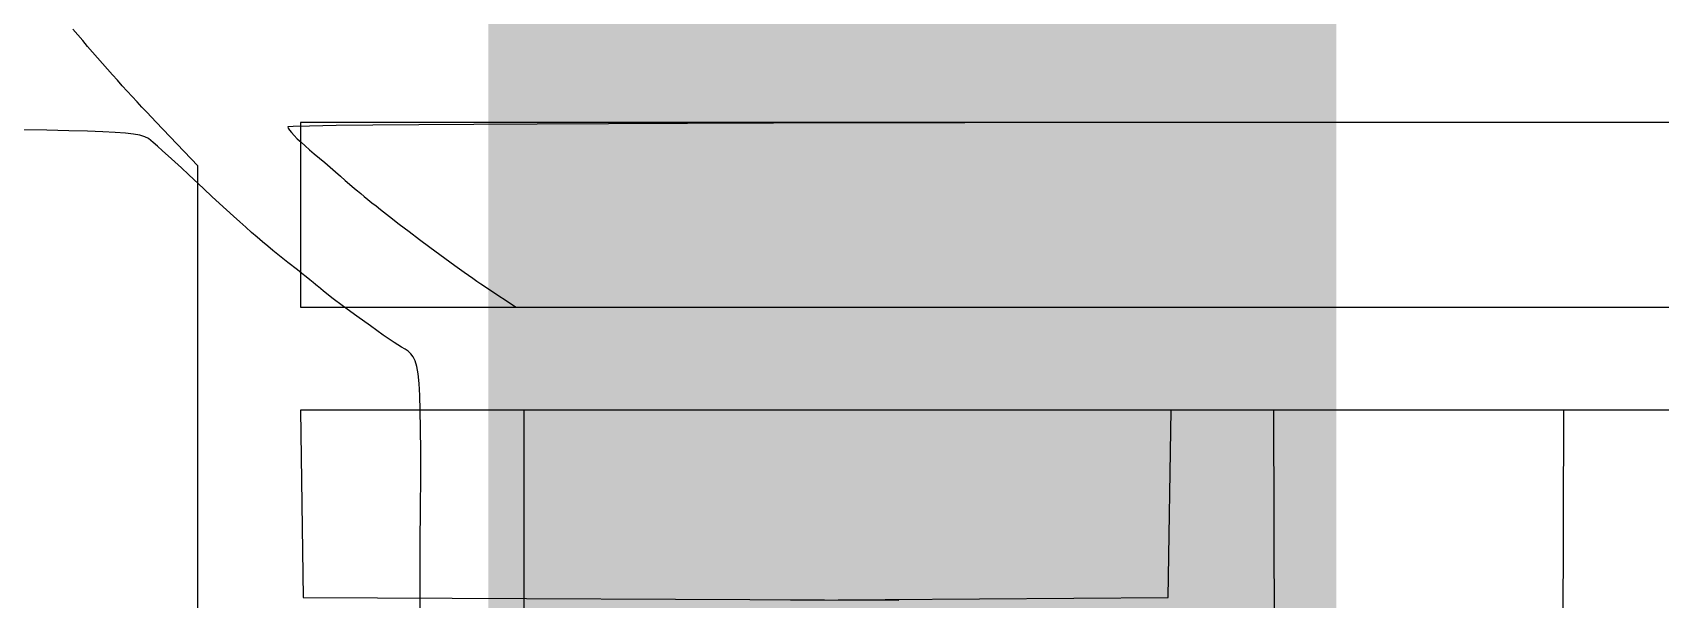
# Model space of a CAD drawing. Header units: inches. Extents: x -14 to 338, y 0 to 125.
# Drawn here: x 17.72 to 23.48, y 48.77 to 50.77 of the extents above; entities that cross this region are included whole.
import ezdxf

# ---------------------------------------------------------------- set-up
doc = ezdxf.new("R2010")
doc.units = ezdxf.units.IN
for name, color, linetype in [('Bottom Layer', 5, 'Continuous'), ('Bottom Overlay', 54, 'Continuous'), ('Top Overlay', 2, 'Continuous')]:
    doc.layers.add(name, color=color, linetype=linetype)

# ---------------------------------------------------------------- blocks, each defined once
blk = doc.blocks.new('IMPORTED_IMAGE_B_2')
at = {"layer": 'Bottom Overlay'}
for p, q in [((5.2519, -14.0965), (5.2347, -14.0761)), ((5.2693, -14.1169), (5.2519, -14.0965)), ((5.2866, -14.1372), (5.2693, -14.1169)), ((5.3041, -14.1574), (5.2866, -14.1372)), ((5.3216, -14.1776), (5.3041, -14.1574)), ((5.3391, -14.1976), (5.3216, -14.1776)), ((5.3567, -14.2176), (5.3391, -14.1976)), ((5.3742, -14.2373), (5.3567, -14.2176)), ((5.3917, -14.2569), (5.3742, -14.2373)), ((5.4092, -14.2764), (5.3917, -14.2569)), ((5.4266, -14.2956), (5.4092, -14.2764)), ((5.444, -14.3146), (5.4266, -14.2956)), ((5.4613, -14.3333), (5.444, -14.3146)), ((5.4785, -14.3518), (5.4613, -14.3333)), ((5.4955, -14.37), (5.4785, -14.3518)), ((5.5125, -14.3879), (5.4955, -14.37)), ((5.5292, -14.4055), (5.5125, -14.3879)), ((5.6766, -14.5593), (5.5292, -14.4055)), ((10.0181, -14.4062), (6.0399, -14.4062)), ((6.0399, -14.4062), (6.0399, -14.4062)), ((6.0399, -14.4062), (6.0399, -14.7332)), ((10.438, -14.4063), (10.0181, -14.4062)), ((10.0181, -14.4062), (10.0181, -14.4062)), ((10.8428, -14.4065), (10.438, -14.4063)), ((10.438, -14.4063), (10.438, -14.4063)), ((11.2307, -14.4069), (10.8428, -14.4065)), ((10.8428, -14.4065), (10.8428, -14.4065)), ((5.6766, -16.0359), (5.6766, -14.5593)), ((6.0399, -14.7332), (6.0399, -14.7332)), ((6.0399, -14.7332), (6.0399, -15.0602)), ((6.0399, -15.0602), (6.0399, -15.0602)), ((6.0399, -15.0602), (13.1885, -15.0602)), ((10.5088, -15.4235), (6.0391, -15.4235)), ((6.0391, -15.4235), (6.049, -16.0865)), ((10.4995, -19.1533), (10.5088, -15.4235)), ((5.6767, -16.1863), (5.6766, -16.0359)), ((6.049, -16.0865), (8.1562, -16.0956))]:
    blk.add_line(p, q, dxfattribs=at)
blk = doc.blocks.new('IMPORTED_IMAGE_B_3')
at = {"layer": 'Top Overlay'}
for p, q in [((5.1422, -14.434), (5.0426, -14.4325)), ((5.2205, -14.4356), (5.1422, -14.434)), ((5.2861, -14.4374), (5.2205, -14.4356)), ((5.3402, -14.4395), (5.2861, -14.4374)), ((5.3841, -14.4418), (5.3402, -14.4395)), ((5.4211, -14.4445), (5.3841, -14.4418)), ((5.4493, -14.4477), (5.4211, -14.4445)), ((5.4714, -14.4516), (5.4493, -14.4477)), ((5.4886, -14.4566), (5.4714, -14.4516)), ((6.0139, -14.4205), (5.9943, -14.4222)), ((5.9943, -14.4222), (5.9943, -14.4222)), ((5.9943, -14.4222), (5.9958, -14.4267)), ((5.9958, -14.4267), (5.9958, -14.4267)), ((5.9958, -14.4267), (6.0004, -14.4335)), ((6.0004, -14.4335), (6.0004, -14.4335)), ((6.0004, -14.4335), (6.0075, -14.4422)), ((6.0075, -14.4422), (6.0075, -14.4422)), ((6.0075, -14.4422), (6.017, -14.4524)), ((6.0718, -14.4189), (6.0139, -14.4205)), ((6.0139, -14.4205), (6.0139, -14.4205)), ((6.017, -14.4524), (6.017, -14.4524)), ((6.017, -14.4524), (6.0284, -14.464)), ((6.1663, -14.4173), (6.0718, -14.4189)), ((6.0718, -14.4189), (6.0718, -14.4189)), ((6.2957, -14.4158), (6.1663, -14.4173)), ((6.1663, -14.4173), (6.1663, -14.4173)), ((6.4584, -14.4144), (6.2957, -14.4158)), ((6.2957, -14.4158), (6.2957, -14.4158)), ((6.6527, -14.4131), (6.4584, -14.4144)), ((6.4584, -14.4144), (6.4584, -14.4144)), ((6.877, -14.4119), (6.6527, -14.4131)), ((6.6527, -14.4131), (6.6527, -14.4131)), ((7.1296, -14.4108), (6.877, -14.4119)), ((6.877, -14.4119), (6.877, -14.4119)), ((7.4089, -14.4098), (7.1296, -14.4108)), ((7.1296, -14.4108), (7.1296, -14.4108)), ((7.7132, -14.4089), (7.4089, -14.4098)), ((7.4089, -14.4098), (7.4089, -14.4098)), ((8.0409, -14.4081), (7.7132, -14.4089)), ((7.7132, -14.4089), (7.7132, -14.4089)), ((8.3904, -14.4074), (8.0409, -14.4081)), ((8.0409, -14.4081), (8.0409, -14.4081)), ((8.7599, -14.4069), (8.3904, -14.4074)), ((8.3904, -14.4074), (8.3904, -14.4074)), ((9.1478, -14.4065), (8.7599, -14.4069)), ((8.7599, -14.4069), (8.7599, -14.4069)), ((9.5526, -14.4063), (9.1478, -14.4065)), ((9.1478, -14.4065), (9.1478, -14.4065)), ((9.9725, -14.4062), (9.5526, -14.4063)), ((9.5526, -14.4063), (9.5526, -14.4063)), ((13.9507, -14.4062), (9.9725, -14.4062)), ((9.9725, -14.4062), (9.9725, -14.4062)), ((5.5019, -14.4634), (5.4886, -14.4566)), ((5.5185, -14.477), (5.5019, -14.4634)), ((5.5332, -14.49), (5.5185, -14.477)), ((5.5512, -14.5061), (5.5332, -14.49)), ((5.5718, -14.5248), (5.5512, -14.5061)), ((6.0284, -14.464), (6.0284, -14.464)), ((6.0284, -14.464), (6.0415, -14.4764)), ((6.0415, -14.4764), (6.0415, -14.4764)), ((6.0415, -14.4764), (6.056, -14.4894)), ((6.056, -14.4894), (6.056, -14.4894)), ((6.056, -14.4894), (6.0715, -14.5027)), ((6.0715, -14.5027), (6.0715, -14.5027)), ((6.0715, -14.5027), (6.0883, -14.5168)), ((5.5945, -14.5454), (5.5718, -14.5248)), ((5.6184, -14.5674), (5.5945, -14.5454)), ((5.643, -14.5902), (5.6184, -14.5674)), ((6.0883, -14.5168), (6.0883, -14.5168)), ((6.0883, -14.5168), (6.1065, -14.5322)), ((6.1065, -14.5322), (6.1065, -14.5322)), ((6.1065, -14.5322), (6.1255, -14.5484)), ((6.1255, -14.5484), (6.1255, -14.5484)), ((6.1255, -14.5484), (6.1447, -14.5649)), ((6.1447, -14.5649), (6.1447, -14.5649)), ((6.1447, -14.5649), (6.1635, -14.5812)), ((5.6978, -14.6414), (5.643, -14.5902)), ((6.1635, -14.5812), (6.1635, -14.5812)), ((6.1635, -14.5812), (6.1815, -14.5967)), ((6.1815, -14.5967), (6.1815, -14.5967)), ((6.1815, -14.5967), (6.1979, -14.6111)), ((6.1979, -14.6111), (6.1979, -14.6111)), ((6.1979, -14.6111), (6.2208, -14.6312)), ((5.7262, -14.6678), (5.6978, -14.6414)), ((5.753, -14.6925), (5.7262, -14.6678)), ((6.2208, -14.6312), (6.2208, -14.6312)), ((6.2208, -14.6312), (6.2304, -14.6394)), ((6.2304, -14.6394), (6.2304, -14.6394)), ((6.2304, -14.6394), (6.241, -14.6484)), ((6.241, -14.6484), (6.241, -14.6484)), ((6.241, -14.6484), (6.2526, -14.6579)), ((6.2526, -14.6579), (6.2526, -14.6579)), ((6.2526, -14.6579), (6.2651, -14.6681)), ((6.2651, -14.6681), (6.2651, -14.6681)), ((6.2651, -14.6681), (6.2784, -14.6789)), ((6.2784, -14.6789), (6.2784, -14.6789)), ((6.2784, -14.6789), (6.2924, -14.6901)), ((5.7782, -14.7157), (5.753, -14.6925)), ((5.8021, -14.7374), (5.7782, -14.7157)), ((5.8247, -14.7578), (5.8021, -14.7374)), ((6.2924, -14.6901), (6.2924, -14.6901)), ((6.2924, -14.6901), (6.3072, -14.7018)), ((6.3072, -14.7018), (6.3072, -14.7018)), ((6.3072, -14.7018), (6.3226, -14.7139)), ((6.3226, -14.7139), (6.3226, -14.7139)), ((6.3226, -14.7139), (6.355, -14.7392)), ((6.355, -14.7392), (6.355, -14.7392)), ((6.355, -14.7392), (6.3892, -14.7656)), ((5.8462, -14.777), (5.8247, -14.7578)), ((5.8668, -14.7952), (5.8462, -14.777)), ((5.8865, -14.8123), (5.8668, -14.7952)), ((6.3892, -14.7656), (6.3892, -14.7656)), ((6.3892, -14.7656), (6.4246, -14.7926)), ((6.4246, -14.7926), (6.4246, -14.7926)), ((6.4246, -14.7926), (6.4607, -14.8199)), ((5.9055, -14.8286), (5.8865, -14.8123)), ((5.924, -14.8442), (5.9055, -14.8286)), ((5.942, -14.8592), (5.924, -14.8442)), ((6.4607, -14.8199), (6.4607, -14.8199)), ((6.4607, -14.8199), (6.4971, -14.8471)), ((6.4971, -14.8471), (6.4971, -14.8471)), ((6.4971, -14.8471), (6.5331, -14.8737)), ((5.9597, -14.8737), (5.942, -14.8592)), ((5.9773, -14.8878), (5.9597, -14.8737)), ((5.9948, -14.9017), (5.9773, -14.8878)), ((6.029, -14.9282), (5.9948, -14.9017)), ((6.5331, -14.8737), (6.5331, -14.8737)), ((6.5331, -14.8737), (6.5683, -14.8995)), ((6.5683, -14.8995), (6.5683, -14.8995)), ((6.5683, -14.8995), (6.5854, -14.912)), ((6.5854, -14.912), (6.5854, -14.912)), ((6.5854, -14.912), (6.6022, -14.924)), ((6.0449, -14.9406), (6.029, -14.9282)), ((6.0596, -14.9522), (6.0449, -14.9406)), ((6.0728, -14.9627), (6.0596, -14.9522)), ((6.0842, -14.9719), (6.0728, -14.9627)), ((6.0933, -14.9794), (6.0842, -14.9719)), ((6.6022, -14.924), (6.6022, -14.924)), ((6.6022, -14.924), (6.6184, -14.9357)), ((6.6184, -14.9357), (6.6184, -14.9357)), ((6.6184, -14.9357), (6.6341, -14.9468)), ((6.6341, -14.9468), (6.6341, -14.9468)), ((6.6341, -14.9468), (6.6493, -14.9575)), ((6.6493, -14.9575), (6.6493, -14.9575)), ((6.6493, -14.9575), (6.6637, -14.9676)), ((6.6637, -14.9676), (6.6637, -14.9676)), ((6.6637, -14.9676), (6.6774, -14.9771)), ((6.0998, -14.9848), (6.0933, -14.9794)), ((6.1033, -14.9881), (6.0998, -14.9848)), ((6.1196, -15.0021), (6.1033, -14.9881)), ((6.1505, -15.0261), (6.1196, -15.0021)), ((6.1918, -15.057), (6.1505, -15.0261)), ((6.6774, -14.9771), (6.6774, -14.9771)), ((6.6774, -14.9771), (6.6904, -14.9859)), ((6.6904, -14.9859), (6.6904, -14.9859)), ((6.6904, -14.9859), (6.7025, -14.994)), ((6.7025, -14.994), (6.7025, -14.994)), ((6.7025, -14.994), (6.8021, -15.0602)), ((6.2388, -15.0914), (6.1918, -15.057)), ((6.8021, -15.0602), (6.8021, -15.0602)), ((6.8021, -15.0602), (13.9507, -15.0602)), ((6.2872, -15.1262), (6.2388, -15.0914)), ((6.3326, -15.1582), (6.2872, -15.1262)), ((6.3706, -15.1842), (6.3326, -15.1582)), ((6.3967, -15.2009), (6.3706, -15.1842)), ((6.4096, -15.2085), (6.3967, -15.2009)), ((6.4208, -15.2158), (6.4096, -15.2085)), ((6.4305, -15.2242), (6.4208, -15.2158)), ((6.4387, -15.235), (6.4305, -15.2242)), ((6.4456, -15.2496), (6.4387, -15.235)), ((6.4513, -15.2692), (6.4456, -15.2496)), ((6.4558, -15.2953), (6.4513, -15.2692)), ((6.4593, -15.3291), (6.4558, -15.2953)), ((6.4618, -15.372), (6.4593, -15.3291)), ((6.4635, -15.4254), (6.4618, -15.372)), ((6.4646, -15.4905), (6.4635, -15.4254)), ((9.1195, -15.4235), (6.8299, -15.4235)), ((6.8299, -15.4235), (6.8299, -16.7841)), ((9.1096, -16.0865), (9.1195, -15.4235)), ((13.9515, -15.4235), (9.4818, -15.4235)), ((9.4818, -15.4235), (9.4911, -19.1533)), ((6.465, -15.5686), (6.4646, -15.4905)), ((6.4649, -15.6612), (6.465, -15.5686)), ((6.4643, -15.7696), (6.4649, -15.6612)), ((6.4635, -15.8951), (6.4643, -15.7696)), ((6.4625, -16.0389), (6.4635, -15.8951)), ((6.4575, -16.7725), (6.4625, -16.0389)), ((7.7745, -16.096), (8.442, -16.0913)), ((8.442, -16.0913), (9.1096, -16.0865))]:
    blk.add_line(p, q, dxfattribs=at)

msp = doc.modelspace()

# ---------------------------------------------------------------- linework, layer by layer
at = {"layer": 'Bottom Layer', "const_width": 3}
msp.add_lwpolyline([(20.8291, 46.4891), (20.8291, 71.8713)], dxfattribs=at)

# ---------------------------------------------------------------- block references
for name in ['IMPORTED_IMAGE_B_2', 'IMPORTED_IMAGE_B_3']:
    msp.add_blockref(name, (12.6249, 64.8609))

doc.saveas('drawing.dxf')
